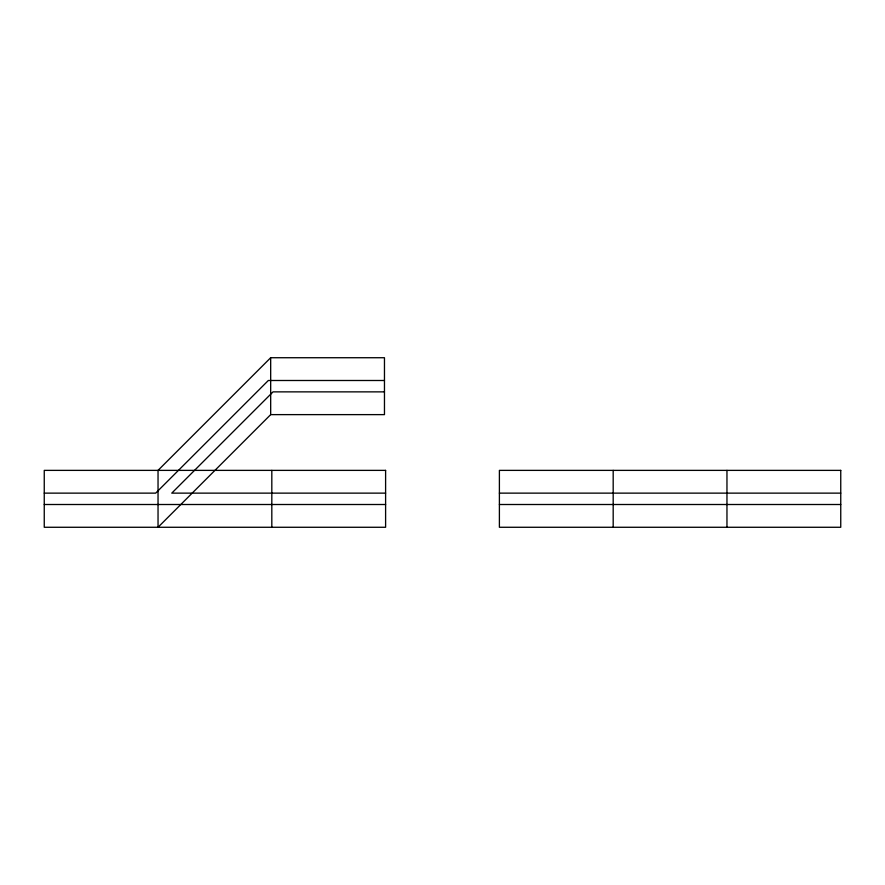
<?xml version="1.0" encoding="UTF-8"?>
<svg xmlns="http://www.w3.org/2000/svg" width="885" height="885" viewBox="0 0 885 885"><rect width="100%" height="100%" fill="white"/><g stroke="black" fill="none" stroke-linecap="round" stroke-linejoin="round"><path stroke-width="1.33" d="M270.677 357.728L158.039 470.377L158.039 527.272L270.677 414.623L384.466 414.623L384.466 357.728L270.677 357.728L270.677 414.623M384.466 380.495L268.321 380.495L155.683 493.133L44.25 493.133M384.466 391.867L273.034 391.867L171.767 493.133L385.606 493.133M499.394 493.133L840.75 493.133M44.25 504.505L385.606 504.505M499.394 504.505L840.75 504.505M726.961 470.377L726.961 527.272M613.183 470.377L613.183 527.272M271.817 470.377L271.817 527.272M385.606 470.377L44.25 470.377L44.25 527.272L385.606 527.272L385.606 470.377M840.75 470.377L499.394 470.377L499.394 527.272L840.75 527.272L840.75 470.377"/></g></svg>
